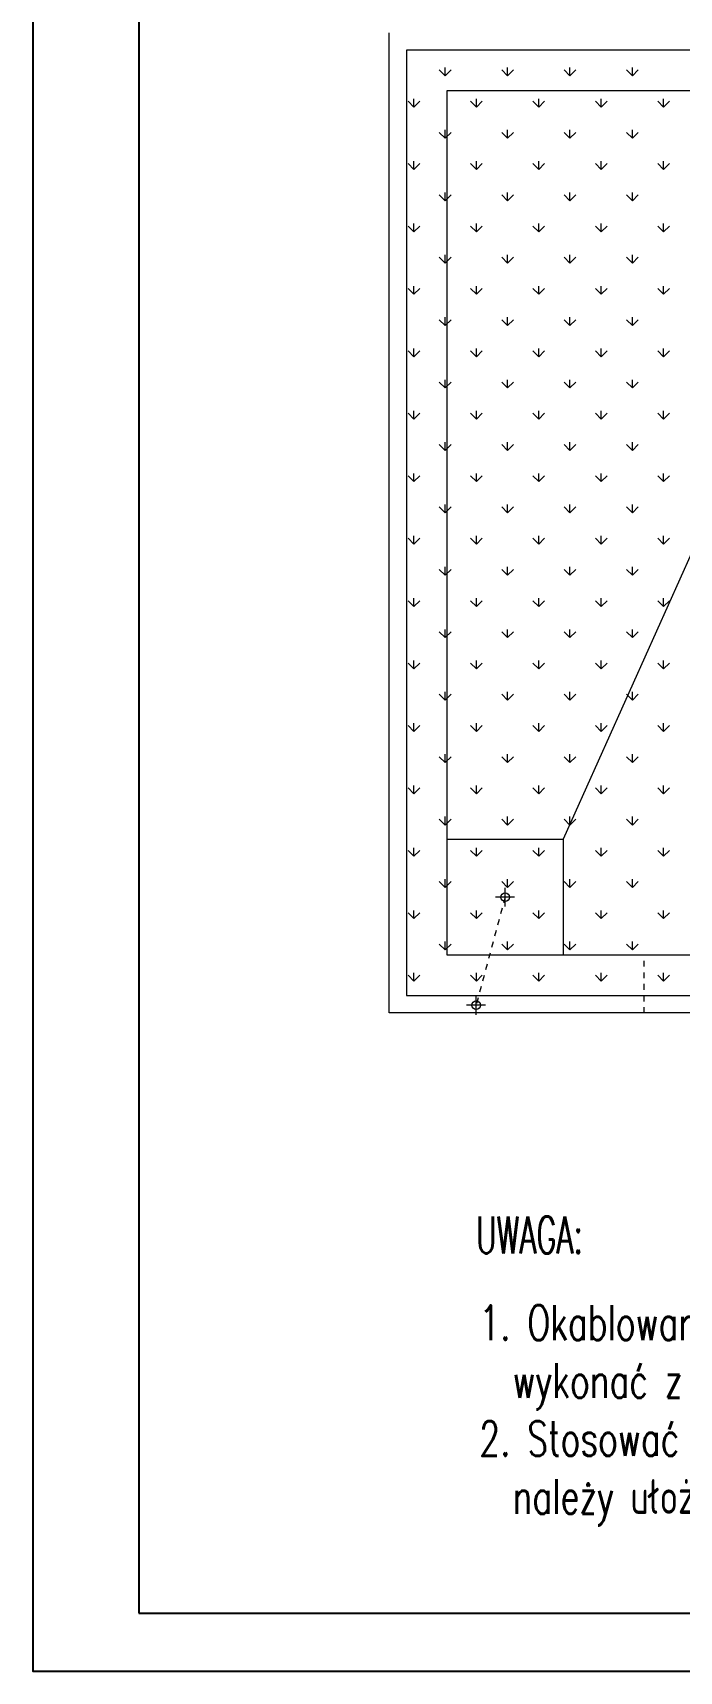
# Model space of a CAD drawing. Header units: millimetres. Extents: x 1780 to 154263, y -7240 to 17216.
# Drawn here: x 150058 to 150616, y 2437 to 3851 of the extents above; entities that cross this region are included whole.
import ezdxf

# ---------------------------------------------------------------- set-up
doc = ezdxf.new("R2010")
doc.units = ezdxf.units.MM
doc.linetypes.add('0.5_0.5', pattern=[1, 0.5, -0.5])
for name, color, linetype, lineweight in [('2d_SX_instalacje - kanalizacja opadowa', 130, 'Continuous', 5), ('2d_SX_szraf', 251, 'Continuous', 0), ('2d_SX_widok', 10, 'Continuous', 9)]:
    doc.layers.add(name, color=color, linetype=linetype, lineweight=lineweight)
doc.layers.add('2d_SX_rewizja 18 września', color=210, linetype='Continuous')
doc.layers.add('60 instalacje elektryka', color=10, linetype='Continuous')
doc.styles.add('OPIS', font='simplex.shx', dxfattribs={"width": 0.7, "height": 4})

# ---------------------------------------------------------------- blocks, each defined once
blk = doc.blocks.new('2p bc')
at = {"layer": '2d_SX_instalacje - kanalizacja opadowa', "color": 8, "linetype": '0.5_0.5', "ltscale": 10}
for p, q in [((107337, 1352.7), (107312, 1259.4)), ((107457, 1252.7), (107457, 1297.7))]:
    blk.add_line(p, q, dxfattribs=at)
at = {"layer": '2d_SX_instalacje - kanalizacja opadowa', "color": 8}
for points in [[(107337, 1344.5), (107337, 1360.8)], [(107345.2, 1352.7), (107328.8, 1352.7)], [(107320.2, 1259.4), (107303.8, 1259.4)], [(107312, 1251.2), (107312, 1267.6)]]:
    blk.add_lwpolyline(points, dxfattribs=at)
for centre in [(107337, 1352.7), (107312, 1259.4)]:
    blk.add_circle(centre, 3.75, dxfattribs=at)
at = {"layer": '2d_SX_szraf', "color": 8, "linetype": 'Continuous'}
for p, q in [((107285.2, 2061.5), (107280.2, 2066.5)), ((107285.2, 2061.5), (107285.2, 2068.6)), ((107285.2, 2061.5), (107290.3, 2066.5)), ((107339.1, 2061.5), (107334.1, 2066.5)), ((107339.1, 2061.5), (107339.1, 2068.6)), ((107339.1, 2061.5), (107344.2, 2066.5)), ((107393, 2061.5), (107387.9, 2066.5)), ((107393, 2061.5), (107393, 2068.6)), ((107393, 2061.5), (107398, 2066.5)), ((107446.9, 2061.5), (107441.8, 2066.5)), ((107446.9, 2061.5), (107446.9, 2068.6)), ((107446.9, 2061.5), (107451.9, 2066.5)), ((107258.3, 2034.5), (107253.2, 2039.6)), ((107258.3, 2034.5), (107258.3, 2041.7)), ((107258.3, 2034.5), (107263.3, 2039.6)), ((107312.2, 2034.5), (107307.1, 2039.6)), ((107312.2, 2034.5), (107312.2, 2041.7)), ((107312.2, 2034.5), (107317.2, 2039.6)), ((107366.1, 2034.5), (107361, 2039.6)), ((107366.1, 2034.5), (107366.1, 2041.7)), ((107366.1, 2034.5), (107371.1, 2039.6)), ((107419.9, 2034.5), (107414.9, 2039.6)), ((107419.9, 2034.5), (107419.9, 2041.7)), ((107419.9, 2034.5), (107425, 2039.6)), ((107473.8, 2034.5), (107468.8, 2039.6)), ((107473.8, 2034.5), (107473.8, 2041.7)), ((107473.8, 2034.5), (107478.9, 2039.6)), ((107285.2, 2007.6), (107280.2, 2012.7)), ((107285.2, 2007.6), (107285.2, 2014.8)), ((107285.2, 2007.6), (107290.3, 2012.7)), ((107339.1, 2007.6), (107334.1, 2012.7)), ((107339.1, 2007.6), (107339.1, 2014.8)), ((107339.1, 2007.6), (107344.2, 2012.7)), ((107393, 2007.6), (107387.9, 2012.7)), ((107393, 2007.6), (107393, 2014.8)), ((107393, 2007.6), (107398, 2012.7)), ((107446.9, 2007.6), (107441.8, 2012.7)), ((107446.9, 2007.6), (107446.9, 2014.8)), ((107446.9, 2007.6), (107451.9, 2012.7)), ((107258.3, 1980.7), (107253.2, 1985.7)), ((107258.3, 1980.7), (107258.3, 1987.8)), ((107258.3, 1980.7), (107263.3, 1985.7)), ((107312.2, 1980.7), (107307.1, 1985.7)), ((107312.2, 1980.7), (107312.2, 1987.8)), ((107312.2, 1980.7), (107317.2, 1985.7)), ((107366.1, 1980.7), (107361, 1985.7)), ((107366.1, 1980.7), (107366.1, 1987.8)), ((107366.1, 1980.7), (107371.1, 1985.7)), ((107419.9, 1980.7), (107414.9, 1985.7)), ((107419.9, 1980.7), (107419.9, 1987.8)), ((107419.9, 1980.7), (107425, 1985.7)), ((107473.8, 1980.7), (107468.8, 1985.7)), ((107473.8, 1980.7), (107473.8, 1987.8)), ((107473.8, 1980.7), (107478.9, 1985.7)), ((107285.2, 1953.7), (107280.2, 1958.8)), ((107285.2, 1953.7), (107285.2, 1960.9)), ((107285.2, 1953.7), (107290.3, 1958.8)), ((107339.1, 1953.7), (107334.1, 1958.8)), ((107339.1, 1953.7), (107339.1, 1960.9)), ((107339.1, 1953.7), (107344.2, 1958.8)), ((107393, 1953.7), (107387.9, 1958.8)), ((107393, 1953.7), (107393, 1960.9)), ((107393, 1953.7), (107398, 1958.8)), ((107446.9, 1953.7), (107441.8, 1958.8)), ((107446.9, 1953.7), (107446.9, 1960.9)), ((107446.9, 1953.7), (107451.9, 1958.8)), ((107258.3, 1926.8), (107253.2, 1931.8)), ((107258.3, 1926.8), (107258.3, 1933.9)), ((107258.3, 1926.8), (107263.3, 1931.8)), ((107312.2, 1926.8), (107307.1, 1931.8)), ((107312.2, 1926.8), (107312.2, 1933.9)), ((107312.2, 1926.8), (107317.2, 1931.8)), ((107366.1, 1926.8), (107361, 1931.8)), ((107366.1, 1926.8), (107366.1, 1933.9)), ((107366.1, 1926.8), (107371.1, 1931.8)), ((107419.9, 1926.8), (107414.9, 1931.8)), ((107419.9, 1926.8), (107419.9, 1933.9)), ((107419.9, 1926.8), (107425, 1931.8)), ((107473.8, 1926.8), (107468.8, 1931.8)), ((107473.8, 1926.8), (107473.8, 1933.9)), ((107473.8, 1926.8), (107478.9, 1931.8)), ((107285.2, 1899.8), (107280.2, 1904.9)), ((107285.2, 1899.8), (107285.2, 1907)), ((107285.2, 1899.8), (107290.3, 1904.9)), ((107339.1, 1899.8), (107334.1, 1904.9)), ((107339.1, 1899.8), (107339.1, 1907)), ((107339.1, 1899.8), (107344.2, 1904.9)), ((107393, 1899.8), (107387.9, 1904.9)), ((107393, 1899.8), (107393, 1907)), ((107393, 1899.8), (107398, 1904.9)), ((107446.9, 1899.8), (107441.8, 1904.9)), ((107446.9, 1899.8), (107446.9, 1907)), ((107446.9, 1899.8), (107451.9, 1904.9)), ((107258.3, 1872.9), (107253.2, 1878)), ((107258.3, 1872.9), (107258.3, 1880)), ((107258.3, 1872.9), (107263.3, 1878)), ((107312.2, 1872.9), (107307.1, 1878)), ((107312.2, 1872.9), (107312.2, 1880)), ((107312.2, 1872.9), (107317.2, 1878)), ((107366.1, 1872.9), (107361, 1878)), ((107366.1, 1872.9), (107366.1, 1880)), ((107366.1, 1872.9), (107371.1, 1878)), ((107419.9, 1872.9), (107414.9, 1878)), ((107419.9, 1872.9), (107419.9, 1880)), ((107419.9, 1872.9), (107425, 1878)), ((107473.8, 1872.9), (107468.8, 1878)), ((107473.8, 1872.9), (107473.8, 1880)), ((107473.8, 1872.9), (107478.9, 1878)), ((107285.2, 1846), (107285.2, 1853.1)), ((107339.1, 1846), (107339.1, 1853.1)), ((107393, 1846), (107393, 1853.1)), ((107446.9, 1846), (107446.9, 1853.1)), ((107285.2, 1846), (107280.2, 1851)), ((107285.2, 1846), (107290.3, 1851)), ((107339.1, 1846), (107334.1, 1851)), ((107339.1, 1846), (107344.2, 1851)), ((107393, 1846), (107387.9, 1851)), ((107393, 1846), (107398, 1851)), ((107446.9, 1846), (107441.8, 1851)), ((107446.9, 1846), (107451.9, 1851)), ((107258.3, 1819), (107258.3, 1826.2)), ((107312.2, 1819), (107312.2, 1826.2)), ((107366.1, 1819), (107366.1, 1826.2)), ((107419.9, 1819), (107419.9, 1826.2)), ((107473.8, 1819), (107473.8, 1826.2)), ((107258.3, 1819), (107253.2, 1824.1)), ((107258.3, 1819), (107263.3, 1824.1)), ((107312.2, 1819), (107307.1, 1824.1)), ((107312.2, 1819), (107317.2, 1824.1)), ((107366.1, 1819), (107361, 1824.1)), ((107366.1, 1819), (107371.1, 1824.1)), ((107419.9, 1819), (107414.9, 1824.1)), ((107419.9, 1819), (107425, 1824.1)), ((107473.8, 1819), (107468.8, 1824.1)), ((107473.8, 1819), (107478.9, 1824.1)), ((107285.2, 1792.1), (107280.2, 1797.1)), ((107285.2, 1792.1), (107285.2, 1799.2)), ((107285.2, 1792.1), (107290.3, 1797.1)), ((107339.1, 1792.1), (107334.1, 1797.1)), ((107339.1, 1792.1), (107339.1, 1799.2)), ((107339.1, 1792.1), (107344.2, 1797.1)), ((107393, 1792.1), (107387.9, 1797.1)), ((107393, 1792.1), (107393, 1799.2)), ((107393, 1792.1), (107398, 1797.1)), ((107446.9, 1792.1), (107441.8, 1797.1)), ((107446.9, 1792.1), (107446.9, 1799.2)), ((107446.9, 1792.1), (107451.9, 1797.1)), ((107258.3, 1765.1), (107253.2, 1770.2)), ((107258.3, 1765.1), (107258.3, 1772.3)), ((107258.3, 1765.1), (107263.3, 1770.2)), ((107312.2, 1765.1), (107307.1, 1770.2)), ((107312.2, 1765.1), (107312.2, 1772.3)), ((107312.2, 1765.1), (107317.2, 1770.2)), ((107366.1, 1765.1), (107361, 1770.2)), ((107366.1, 1765.1), (107366.1, 1772.3)), ((107366.1, 1765.1), (107371.1, 1770.2)), ((107419.9, 1765.1), (107414.9, 1770.2)), ((107419.9, 1765.1), (107419.9, 1772.3)), ((107419.9, 1765.1), (107425, 1770.2)), ((107473.8, 1765.1), (107468.8, 1770.2)), ((107473.8, 1765.1), (107473.8, 1772.3)), ((107473.8, 1765.1), (107478.9, 1770.2)), ((107285.2, 1738.2), (107280.2, 1743.3)), ((107285.2, 1738.2), (107285.2, 1745.3)), ((107285.2, 1738.2), (107290.3, 1743.3)), ((107339.1, 1738.2), (107334.1, 1743.3)), ((107339.1, 1738.2), (107339.1, 1745.3)), ((107339.1, 1738.2), (107344.2, 1743.3)), ((107393, 1738.2), (107387.9, 1743.3)), ((107393, 1738.2), (107393, 1745.3)), ((107393, 1738.2), (107398, 1743.3)), ((107446.9, 1738.2), (107441.8, 1743.3)), ((107446.9, 1738.2), (107446.9, 1745.3)), ((107446.9, 1738.2), (107451.9, 1743.3)), ((107258.3, 1711.3), (107253.2, 1716.3)), ((107258.3, 1711.3), (107258.3, 1718.4)), ((107258.3, 1711.3), (107263.3, 1716.3)), ((107312.2, 1711.3), (107307.1, 1716.3)), ((107312.2, 1711.3), (107312.2, 1718.4)), ((107312.2, 1711.3), (107317.2, 1716.3)), ((107366.1, 1711.3), (107361, 1716.3)), ((107366.1, 1711.3), (107366.1, 1718.4)), ((107366.1, 1711.3), (107371.1, 1716.3)), ((107419.9, 1711.3), (107414.9, 1716.3)), ((107419.9, 1711.3), (107419.9, 1718.4)), ((107419.9, 1711.3), (107425, 1716.3)), ((107473.8, 1711.3), (107468.8, 1716.3)), ((107473.8, 1711.3), (107473.8, 1718.4)), ((107473.8, 1711.3), (107478.9, 1716.3)), ((107285.2, 1684.3), (107280.2, 1689.4)), ((107285.2, 1684.3), (107285.2, 1691.5)), ((107285.2, 1684.3), (107290.3, 1689.4)), ((107339.1, 1684.3), (107334.1, 1689.4)), ((107339.1, 1684.3), (107339.1, 1691.5)), ((107339.1, 1684.3), (107344.2, 1689.4)), ((107393, 1684.3), (107387.9, 1689.4)), ((107393, 1684.3), (107393, 1691.5)), ((107393, 1684.3), (107398, 1689.4)), ((107446.9, 1684.3), (107441.8, 1689.4)), ((107446.9, 1684.3), (107446.9, 1691.5)), ((107446.9, 1684.3), (107451.9, 1689.4)), ((107258.3, 1657.4), (107253.2, 1662.4)), ((107258.3, 1657.4), (107258.3, 1664.5)), ((107258.3, 1657.4), (107263.3, 1662.4)), ((107312.2, 1657.4), (107307.1, 1662.4)), ((107312.2, 1657.4), (107312.2, 1664.5)), ((107312.2, 1657.4), (107317.2, 1662.4)), ((107366.1, 1657.4), (107361, 1662.4)), ((107366.1, 1657.4), (107366.1, 1664.5)), ((107366.1, 1657.4), (107371.1, 1662.4)), ((107419.9, 1657.4), (107414.9, 1662.4)), ((107419.9, 1657.4), (107419.9, 1664.5)), ((107419.9, 1657.4), (107425, 1662.4)), ((107473.8, 1657.4), (107468.8, 1662.4)), ((107473.8, 1657.4), (107473.8, 1664.5)), ((107473.8, 1657.4), (107478.9, 1662.4)), ((107285.2, 1630.4), (107280.2, 1635.5)), ((107285.2, 1630.4), (107285.2, 1637.6)), ((107285.2, 1630.4), (107290.3, 1635.5)), ((107339.1, 1630.4), (107334.1, 1635.5)), ((107339.1, 1630.4), (107339.1, 1637.6)), ((107339.1, 1630.4), (107344.2, 1635.5)), ((107393, 1630.4), (107387.9, 1635.5)), ((107393, 1630.4), (107393, 1637.6)), ((107393, 1630.4), (107398, 1635.5)), ((107446.9, 1630.4), (107441.8, 1635.5)), ((107446.9, 1630.4), (107446.9, 1637.6)), ((107446.9, 1630.4), (107451.9, 1635.5)), ((107258.3, 1603.5), (107253.2, 1608.5)), ((107258.3, 1603.5), (107258.3, 1610.6)), ((107258.3, 1603.5), (107263.3, 1608.5)), ((107312.2, 1603.5), (107307.1, 1608.5)), ((107312.2, 1603.5), (107312.2, 1610.6)), ((107312.2, 1603.5), (107317.2, 1608.5)), ((107366.1, 1603.5), (107361, 1608.5)), ((107366.1, 1603.5), (107366.1, 1610.6)), ((107366.1, 1603.5), (107371.1, 1608.5)), ((107419.9, 1603.5), (107414.9, 1608.5)), ((107419.9, 1603.5), (107419.9, 1610.6)), ((107419.9, 1603.5), (107425, 1608.5)), ((107473.8, 1603.5), (107468.8, 1608.5)), ((107473.8, 1603.5), (107473.8, 1610.6)), ((107473.8, 1603.5), (107478.9, 1608.5)), ((107285.2, 1576.6), (107280.2, 1581.6)), ((107285.2, 1576.6), (107285.2, 1583.7)), ((107285.2, 1576.6), (107290.3, 1581.6)), ((107339.1, 1576.6), (107334.1, 1581.6)), ((107339.1, 1576.6), (107339.1, 1583.7)), ((107339.1, 1576.6), (107344.2, 1581.6)), ((107393, 1576.6), (107387.9, 1581.6)), ((107393, 1576.6), (107393, 1583.7)), ((107393, 1576.6), (107398, 1581.6)), ((107446.9, 1576.6), (107441.8, 1581.6)), ((107446.9, 1576.6), (107446.9, 1583.7)), ((107446.9, 1576.6), (107451.9, 1581.6)), ((107258.3, 1549.6), (107258.3, 1556.8)), ((107312.2, 1549.6), (107312.2, 1556.8)), ((107366.1, 1549.6), (107366.1, 1556.8)), ((107419.9, 1549.6), (107419.9, 1556.8)), ((107473.8, 1549.6), (107473.8, 1556.8)), ((107258.3, 1549.6), (107253.2, 1554.7)), ((107258.3, 1549.6), (107263.3, 1554.7)), ((107312.2, 1549.6), (107307.1, 1554.7)), ((107312.2, 1549.6), (107317.2, 1554.7)), ((107366.1, 1549.6), (107361, 1554.7)), ((107366.1, 1549.6), (107371.1, 1554.7)), ((107419.9, 1549.6), (107414.9, 1554.7)), ((107419.9, 1549.6), (107425, 1554.7)), ((107473.8, 1549.6), (107468.8, 1554.7)), ((107473.8, 1549.6), (107478.9, 1554.7)), ((107285.2, 1522.7), (107280.2, 1527.7)), ((107285.2, 1522.7), (107285.2, 1529.8)), ((107285.2, 1522.7), (107290.3, 1527.7)), ((107339.1, 1522.7), (107334.1, 1527.7)), ((107339.1, 1522.7), (107339.1, 1529.8)), ((107339.1, 1522.7), (107344.2, 1527.7)), ((107393, 1522.7), (107387.9, 1527.7)), ((107393, 1522.7), (107393, 1529.8)), ((107393, 1522.7), (107398, 1527.7)), ((107446.9, 1522.7), (107441.8, 1527.7)), ((107446.9, 1522.7), (107446.9, 1529.8)), ((107446.9, 1522.7), (107451.9, 1527.7)), ((107258.3, 1495.7), (107253.2, 1500.8)), ((107258.3, 1495.7), (107258.3, 1502.9)), ((107258.3, 1495.7), (107263.3, 1500.8)), ((107312.2, 1495.7), (107307.1, 1500.8)), ((107312.2, 1495.7), (107312.2, 1502.9)), ((107312.2, 1495.7), (107317.2, 1500.8)), ((107366.1, 1495.7), (107361, 1500.8)), ((107366.1, 1495.7), (107366.1, 1502.9)), ((107366.1, 1495.7), (107371.1, 1500.8)), ((107419.9, 1495.7), (107414.9, 1500.8)), ((107419.9, 1495.7), (107419.9, 1502.9)), ((107419.9, 1495.7), (107425, 1500.8)), ((107473.8, 1495.7), (107468.8, 1500.8)), ((107473.8, 1495.7), (107473.8, 1502.9)), ((107473.8, 1495.7), (107478.9, 1500.8)), ((107285.2, 1468.8), (107280.2, 1473.8)), ((107285.2, 1468.8), (107285.2, 1475.9)), ((107285.2, 1468.8), (107290.3, 1473.8)), ((107339.1, 1468.8), (107334.1, 1473.8)), ((107339.1, 1468.8), (107339.1, 1475.9)), ((107339.1, 1468.8), (107344.2, 1473.8)), ((107393, 1468.8), (107387.9, 1473.8)), ((107393, 1468.8), (107393, 1475.9)), ((107393, 1468.8), (107398, 1473.8)), ((107446.9, 1468.8), (107441.8, 1473.8)), ((107446.9, 1468.8), (107446.9, 1475.9)), ((107446.9, 1468.8), (107451.9, 1473.8)), ((107258.3, 1441.9), (107253.2, 1446.9)), ((107258.3, 1441.9), (107258.3, 1449)), ((107258.3, 1441.9), (107263.3, 1446.9)), ((107312.2, 1441.9), (107307.1, 1446.9)), ((107312.2, 1441.9), (107312.2, 1449)), ((107312.2, 1441.9), (107317.2, 1446.9)), ((107366.1, 1441.9), (107361, 1446.9)), ((107366.1, 1441.9), (107366.1, 1449)), ((107366.1, 1441.9), (107371.1, 1446.9)), ((107419.9, 1441.9), (107414.9, 1446.9)), ((107419.9, 1441.9), (107419.9, 1449)), ((107419.9, 1441.9), (107425, 1446.9)), ((107473.8, 1441.9), (107468.8, 1446.9)), ((107473.8, 1441.9), (107473.8, 1449)), ((107473.8, 1441.9), (107478.9, 1446.9)), ((107285.2, 1414.9), (107280.2, 1420)), ((107285.2, 1414.9), (107285.2, 1422.1)), ((107285.2, 1414.9), (107290.3, 1420)), ((107339.1, 1414.9), (107334.1, 1420)), ((107339.1, 1414.9), (107339.1, 1422.1)), ((107339.1, 1414.9), (107344.2, 1420)), ((107393, 1414.9), (107387.9, 1420)), ((107393, 1414.9), (107393, 1422.1)), ((107393, 1414.9), (107398, 1420)), ((107446.9, 1414.9), (107441.8, 1420)), ((107446.9, 1414.9), (107446.9, 1422.1)), ((107446.9, 1414.9), (107451.9, 1420)), ((107258.3, 1388), (107253.2, 1393)), ((107258.3, 1388), (107258.3, 1395.1)), ((107258.3, 1388), (107263.3, 1393)), ((107312.2, 1388), (107307.1, 1393)), ((107312.2, 1388), (107312.2, 1395.1)), ((107312.2, 1388), (107317.2, 1393)), ((107366.1, 1388), (107361, 1393)), ((107366.1, 1388), (107366.1, 1395.1)), ((107366.1, 1388), (107371.1, 1393)), ((107419.9, 1388), (107414.9, 1393)), ((107419.9, 1388), (107419.9, 1395.1)), ((107419.9, 1388), (107425, 1393)), ((107473.8, 1388), (107468.8, 1393)), ((107473.8, 1388), (107473.8, 1395.1)), ((107473.8, 1388), (107478.9, 1393)), ((107285.2, 1361), (107280.2, 1366.1)), ((107285.2, 1361), (107285.2, 1368.2)), ((107285.2, 1361), (107290.3, 1366.1)), ((107339.1, 1361), (107334.1, 1366.1)), ((107339.1, 1361), (107339.1, 1368.2)), ((107339.1, 1361), (107344.2, 1366.1)), ((107393, 1361), (107387.9, 1366.1)), ((107393, 1361), (107393, 1368.2)), ((107393, 1361), (107398, 1366.1)), ((107446.9, 1361), (107441.8, 1366.1)), ((107446.9, 1361), (107446.9, 1368.2)), ((107446.9, 1361), (107451.9, 1366.1)), ((107258.3, 1334.1), (107253.2, 1339.1)), ((107258.3, 1334.1), (107258.3, 1341.2)), ((107258.3, 1334.1), (107263.3, 1339.1)), ((107312.2, 1334.1), (107307.1, 1339.1)), ((107312.2, 1334.1), (107312.2, 1341.2)), ((107312.2, 1334.1), (107317.2, 1339.1)), ((107366.1, 1334.1), (107361, 1339.1)), ((107366.1, 1334.1), (107366.1, 1341.2)), ((107366.1, 1334.1), (107371.1, 1339.1)), ((107419.9, 1334.1), (107414.9, 1339.1)), ((107419.9, 1334.1), (107419.9, 1341.2)), ((107419.9, 1334.1), (107425, 1339.1)), ((107473.8, 1334.1), (107468.8, 1339.1)), ((107473.8, 1334.1), (107473.8, 1341.2)), ((107473.8, 1334.1), (107478.9, 1339.1)), ((107285.2, 1307.1), (107280.2, 1312.2)), ((107285.2, 1307.1), (107285.2, 1314.3)), ((107285.2, 1307.1), (107290.3, 1312.2)), ((107339.1, 1307.1), (107334.1, 1312.2)), ((107339.1, 1307.1), (107339.1, 1314.3)), ((107339.1, 1307.1), (107344.2, 1312.2)), ((107393, 1307.1), (107387.9, 1312.2)), ((107393, 1307.1), (107393, 1314.3)), ((107393, 1307.1), (107398, 1312.2)), ((107446.9, 1307.1), (107441.8, 1312.2)), ((107446.9, 1307.1), (107446.9, 1314.3)), ((107446.9, 1307.1), (107451.9, 1312.2)), ((107258.3, 1280.2), (107258.3, 1287.4)), ((107312.2, 1280.2), (107312.2, 1287.4)), ((107366.1, 1280.2), (107366.1, 1287.4)), ((107419.9, 1280.2), (107419.9, 1287.4)), ((107473.8, 1280.2), (107473.8, 1287.4)), ((107258.3, 1280.2), (107253.2, 1285.3)), ((107258.3, 1280.2), (107263.3, 1285.3)), ((107312.2, 1280.2), (107307.1, 1285.3)), ((107312.2, 1280.2), (107317.2, 1285.3)), ((107366.1, 1280.2), (107361, 1285.3)), ((107366.1, 1280.2), (107371.1, 1285.3)), ((107419.9, 1280.2), (107414.9, 1285.3)), ((107419.9, 1280.2), (107425, 1285.3)), ((107473.8, 1280.2), (107468.8, 1285.3)), ((107473.8, 1280.2), (107478.9, 1285.3))]:
    blk.add_line(p, q, dxfattribs=at)
at = {"layer": '2d_SX_szraf', "color": 8}
for p, q in [((107287, 1302.7), (107287, 2048.7)), ((107287, 2048.7), (107677, 2048.7)), ((107677, 2048.7), (107387, 1402.7)), ((107287, 1302.7), (107287, 1402.7)), ((107287, 1402.7), (107387, 1402.7)), ((107387, 1402.7), (107387, 1302.7)), ((107387, 1302.7), (107287, 1302.7)), ((107677, 1302.7), (107287, 1302.7))]:
    blk.add_line(p, q, dxfattribs=at)
at = {"layer": '2d_SX_widok', "color": 8, "ltscale": 0.5}
for p, q in [((107237, 1252.7), (107237, 2098.7)), ((107677, 2083.7), (107252, 2083.7)), ((107252, 2083.7), (107252, 1267.7)), ((107252, 1267.7), (107677, 1267.7)), ((108523.1, 1252.7), (107237, 1252.7))]:
    blk.add_line(p, q, dxfattribs=at)

msp = doc.modelspace()

# ---------------------------------------------------------------- linework, layer by layer
at = {"layer": '60 instalacje elektryka'}
for points in [[(154262.8, 5410.6), (150058.2, 5410.6), (150058.2, 2437.4), (154262.8, 2437.4)], [(150149.7, 2487.4), (154211.6, 2487.4), (154211.6, 5360.6), (150149.7, 5360.6)]]:
    msp.add_lwpolyline(points, close=True, dxfattribs=at)

# ---------------------------------------------------------------- block references
at = {"layer": '2d_SX_rewizja 18 września'}
msp.add_blockref('2p bc', (43128.9, 1752.8), dxfattribs=at)

# ---------------------------------------------------------------- texts
at = {"layer": '60 instalacje elektryka', "color": 7, "lineweight": -3, "attachment_point": 1, "style": 'OPIS'}
for s, insert, char_height, width in [('{\\W0.6;\\C256;UWAGA:}', (150440.7, 2829.8), 31.788, 158.699), ('\\pxsm1;{\\C256;1. Okablowanie od lokalizacji centrali alarmowej do kontaktronów \\P  wykonać z wykorzystaniem przewodów typu YTDY 4x0,5mm.\\P2. Stosować połączenia w gwiazdę, to dla każdego kontaktronu \\P  należy ułożyć odrębny przewód.}', (150443.6, 2753.2), 30, 1106.795)]:
    msp.add_mtext(s, dxfattribs=dict(at, insert=insert, char_height=char_height, width=width))

doc.saveas('drawing.dxf')
